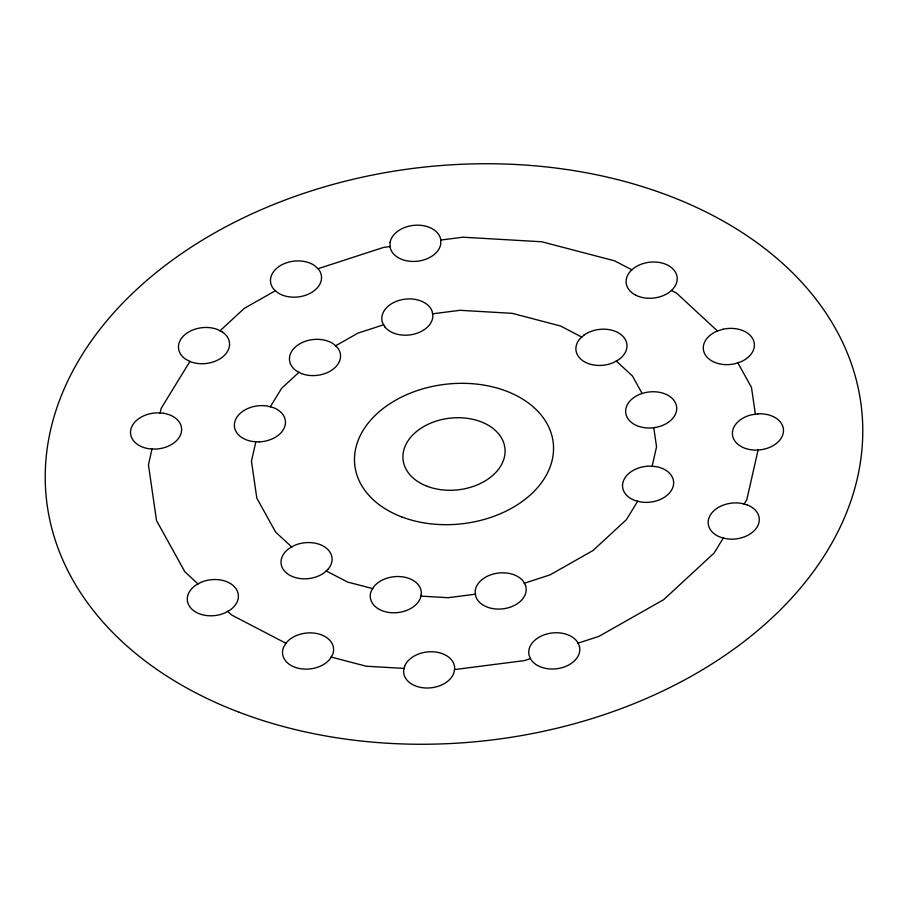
<?xml version="1.0" encoding="UTF-8"?>
<svg xmlns="http://www.w3.org/2000/svg" width="908" height="908" viewBox="0 0 908 908"><rect width="100%" height="100%" fill="white"/><g stroke="black" fill="none" stroke-linecap="round" stroke-linejoin="round"><path stroke-width="1.36" d="M152.022 448.904L148.435 464.828L156.517 520.579L184.869 571.779L198.035 583.957M160.114 413.049L161.17 408.35L189.942 361.407M255.863 441.674L251.459 461.185L256.816 498.129L275.612 532.065L291.74 546.979M652.137 466.326L656.541 446.815L653.771 427.713M758.078 450.039L746.83 499.65L744.106 504.088M270.289 406.807L281.582 388.363L299.004 372.269M637.711 501.193L626.418 519.637L592.992 550.532L550.1 574.855L524.325 583.242M723.347 537.967L714.131 553.017L663.703 599.643L598.985 636.338L577.999 643.17M220.02 330.807L244.297 308.357L275.464 290.685M335.551 345.823L357.9 333.145L383.675 324.758M318.004 268.734L383.619 247.396L390.077 246.556M530.533 658.606L524.381 660.604L454.545 669.571M440.755 240.053L463.012 237.204L541.792 241.778L614.591 260.834L631.866 269.824M432.549 313.816L459.97 310.298L512.191 313.339L560.44 325.961L581.801 337.084M475.451 594.184L448.03 597.702L420.813 596.113M404.139 668.424L366.208 666.222L331.159 657.052M372.7 588.611L347.56 582.039L326.199 570.916M671.466 290.447L676.437 293.034L717.513 331.023M285.963 643.295L231.563 614.966L227.681 611.368M616.26 361.021L632.388 375.935L642.104 393.482A25.628 18.024 -6.4 0 1 676.403 411.335A25.628 18.024 -6.4 0 1 635.033 424.796A25.628 18.024 -6.4 0 1 642.104 393.482M737.841 362.769L751.484 387.421L755.377 414.252M390.099 242.311L390.077 247.033A25.628 18.024 -6.4 0 0 415.331 261.402A25.628 18.024 -6.4 0 0 440.732 244.297L440.755 239.576A25.628 18.024 -6.4 0 0 415.501 225.218A25.628 18.024 -6.4 0 0 390.099 242.311M404.673 666.063L403.606 670.785A25.628 18.024 -6.4 0 0 425.069 687.958A25.628 18.024 -6.4 0 0 453.625 673.691L454.681 668.969A25.628 18.024 -6.4 0 0 433.229 651.796A25.628 18.024 -6.4 0 0 404.673 666.063M421.346 593.753L420.279 598.474A25.628 18.024 -6.4 0 1 388.476 612.401A25.628 18.024 -6.4 0 1 371.338 590.847L374.073 586.386A25.628 18.024 -6.4 0 1 403.152 576.921A25.628 18.024 -6.4 0 1 421.346 593.753M286.315 642.728L283.58 647.188A25.628 18.024 -6.4 0 0 297.586 668.084A25.628 18.024 -6.4 0 0 329.797 659.276L332.521 654.816A25.628 18.024 -6.4 0 0 318.526 633.92A25.628 18.024 -6.4 0 0 286.315 642.728M328.299 568.964L324.088 572.857A25.628 18.024 -6.4 0 1 287.972 574.14A25.628 18.024 -6.4 0 1 289.039 548.511L294.442 545.447A25.628 18.024 -6.4 0 1 325.155 547.24A25.628 18.024 -6.4 0 1 328.299 568.964M583.912 335.143L579.701 339.036A25.628 18.024 -6.4 0 0 582.845 360.76A25.628 18.024 -6.4 0 0 613.558 362.553L618.961 359.489A25.628 18.024 -6.4 0 0 620.028 333.86A25.628 18.024 -6.4 0 0 583.912 335.143M200.736 582.425L195.333 585.49A25.628 18.024 -6.4 0 0 192.133 609.416A25.628 18.024 -6.4 0 0 224.968 612.9L230.382 609.835A25.628 18.024 -6.4 0 0 233.572 585.921A25.628 18.024 -6.4 0 0 200.736 582.425M722.95 329.252L716.718 331.272A25.628 18.024 -6.4 0 0 704.96 354.29A25.628 18.024 -6.4 0 0 734.72 363.779L740.951 361.759A25.628 18.024 -6.4 0 0 752.721 338.741A25.628 18.024 -6.4 0 0 722.95 329.252M757.817 413.878L751.211 414.888A25.628 18.024 -6.4 0 0 738.454 444.75A25.628 18.024 -6.4 0 0 781.152 438.212A25.628 18.024 -6.4 0 0 757.817 413.878M163.406 413.242L156.823 412.856A25.628 18.024 -6.4 0 0 130.854 429.507A25.628 18.024 -6.4 0 0 148.73 448.711L155.313 449.097A25.628 18.024 -6.4 0 0 181.294 432.446A25.628 18.024 -6.4 0 0 163.406 413.242M259.155 441.867L252.572 441.481A25.628 18.024 -6.4 0 1 235.433 419.927A25.628 18.024 -6.4 0 1 267.247 406.012L273.331 407.601A25.628 18.024 -6.4 0 1 284.386 427.555A25.628 18.024 -6.4 0 1 259.155 441.867M655.428 466.519L648.845 466.133A25.628 18.024 -6.4 0 0 623.614 480.446A25.628 18.024 -6.4 0 0 634.669 500.399L640.753 501.988A25.628 18.024 -6.4 0 0 672.567 488.073A25.628 18.024 -6.4 0 0 655.428 466.519M747.148 504.882L741.064 503.293A25.628 18.024 -6.4 0 0 710.419 514.927A25.628 18.024 -6.4 0 0 720.305 537.173L726.389 538.762A25.628 18.024 -6.4 0 0 757.034 527.128A25.628 18.024 -6.4 0 0 747.148 504.882M222.608 332.158L217.432 329.456A25.628 18.024 -6.4 0 0 184.211 335.29A25.628 18.024 -6.4 0 0 185.425 359.057L190.589 361.747A25.628 18.024 -6.4 0 0 223.822 355.913A25.628 18.024 -6.4 0 0 222.608 332.158M301.581 373.608L296.417 370.918A25.628 18.024 -6.4 0 1 297.484 345.29A25.628 18.024 -6.4 0 1 333.599 344.019L337.504 347.628A25.628 18.024 -6.4 0 1 332.532 369.635A25.628 18.024 -6.4 0 1 301.581 373.608M318.492 269.199L314.588 265.59A25.628 18.024 -6.4 0 0 281.06 265.215A25.628 18.024 -6.4 0 0 273.512 288.88L277.417 292.489A25.628 18.024 -6.4 0 0 310.956 292.864A25.628 18.024 -6.4 0 0 318.492 269.199M384.856 326.903L382.484 322.624A25.628 18.024 -6.4 0 1 401.461 299.788A25.628 18.024 -6.4 0 1 432.208 311.489L432.889 316.154A25.628 18.024 -6.4 0 1 413.231 334.326A25.628 18.024 -6.4 0 1 384.856 326.903M525.516 585.376L523.144 581.097A25.628 18.024 -6.4 0 0 494.769 573.674A25.628 18.024 -6.4 0 0 475.111 591.846L475.792 596.511A25.628 18.024 -6.4 0 0 506.539 608.212A25.628 18.024 -6.4 0 0 525.516 585.376M579.463 646.485L577.511 642.081A25.628 18.024 -6.4 0 0 546.786 634.011A25.628 18.024 -6.4 0 0 529.069 655.292L531.021 659.696A25.628 18.024 -6.4 0 0 561.734 667.755A25.628 18.024 -6.4 0 0 579.463 646.485M239.269 712.303A410.064 288.438 -6.4 0 0 862.6 439.517A410.064 288.438 -6.4 0 0 260.131 210.179A410.064 288.438 -6.4 0 0 239.269 712.303M635.521 295.066A25.628 18.024 -6.4 0 0 676.88 281.605A25.628 18.024 -6.4 0 0 642.592 263.74A25.628 18.024 -6.4 0 0 635.521 295.066M427.157 486.291A51.257 36.059 -6.4 0 0 505.075 452.184A51.257 36.059 -6.4 0 0 429.768 423.525A51.257 36.059 -6.4 0 0 427.157 486.291M401.711 516.902A99.857 70.245 -6.4 0 0 553.505 450.47A99.857 70.245 -6.4 0 0 406.784 394.628A99.857 70.245 -6.4 0 0 401.711 516.902"/></g></svg>
